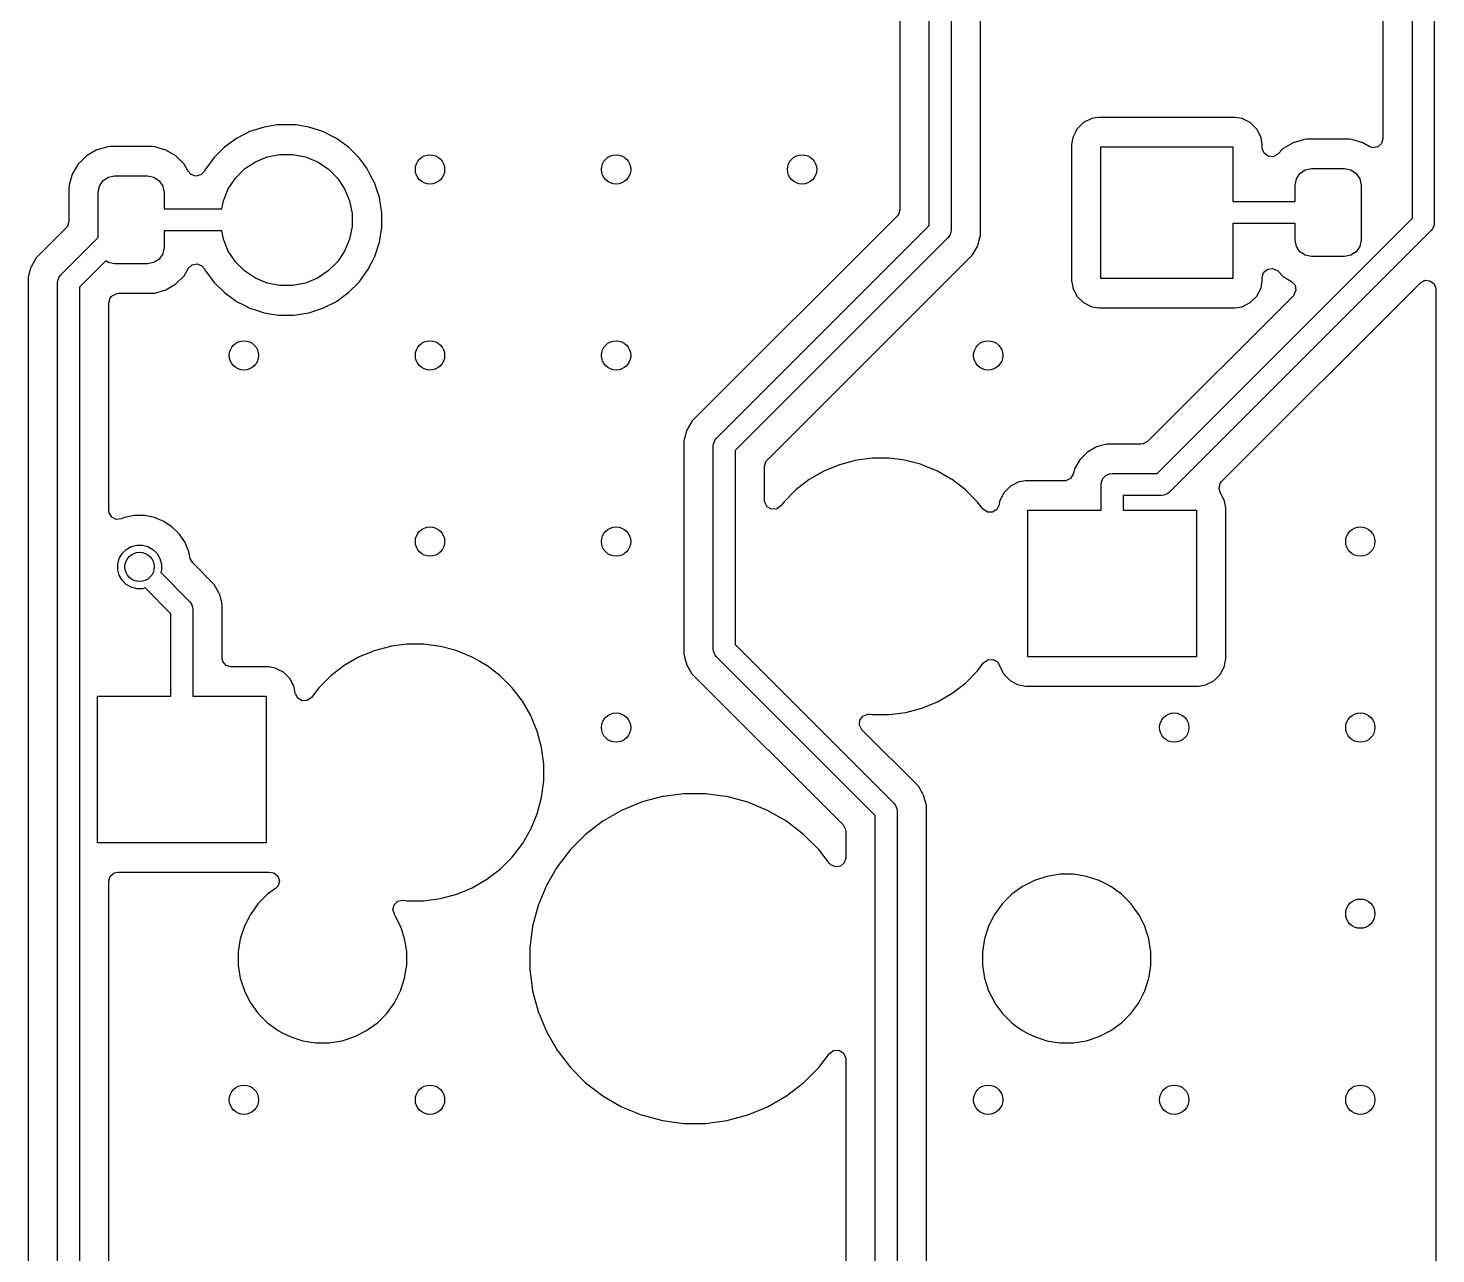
# Model space of a CAD drawing. Extents: x 2.6 to 14.2, y -9.4 to -3.8.
# Drawn here: x 3.367 to 4.124, y -5.113 to -4.455 of the extents above; entities that cross this region are included whole.
import ezdxf

# ---------------------------------------------------------------- set-up
doc = ezdxf.new("R2010")
doc.units = 0
doc.header["$MEASUREMENT"] = 0
doc.layers.add('BLACK', color=7, linetype='CONTINUOUS')

msp = doc.modelspace()

# ---------------------------------------------------------------- linework, layer by layer
at = {"layer": 'BLACK', "linetype": 'CONTINUOUS'}
for p, q in [((3.83572, -4.10212), (3.83572, -4.55221)), ((3.85149, -4.56076), (3.85149, -4.10498)), ((3.8633, -4.10742), (3.8633, -4.5632)), ((3.87907, -4.56606), (3.87907, -4.17878)), ((4.11119, -4.55678), (4.11119, -4.20928)), ((4.123, -4.20928), (4.123, -4.55922)), ((4.09542, -4.22993), (4.09542, -4.51405)), ((3.49408, -4.50777), (3.48641, -4.51026)), ((3.50108, -4.50666), (3.49408, -4.50777)), ((3.50204, -4.50651), (3.50108, -4.50666)), ((3.5101, -4.50651), (3.50204, -4.50651)), ((3.51118, -4.50668), (3.5101, -4.50651)), ((3.51806, -4.50777), (3.51118, -4.50668)), ((3.52572, -4.51026), (3.51806, -4.50777)), ((3.93095, -4.50896), (3.93034, -4.51014)), ((3.93448, -4.50542), (3.93095, -4.50895)), ((3.93095, -4.50895), (3.93095, -4.50896)), ((3.93095, -4.50896), (3.93095, -4.50896)), ((3.93893, -4.50316), (3.93448, -4.50542)), ((3.93448, -4.50542), (3.93448, -4.50542)), ((3.93448, -4.50542), (3.93448, -4.50542)), ((3.93955, -4.50306), (3.93893, -4.50316)), ((3.94262, -4.50257), (3.93955, -4.50306)), ((4.01597, -4.50257), (3.94262, -4.50257)), ((4.01966, -4.50316), (4.01597, -4.50257)), ((4.0205, -4.50358), (4.01966, -4.50316)), ((4.02411, -4.50542), (4.0205, -4.50358)), ((4.02764, -4.50895), (4.02411, -4.50542)), ((4.02411, -4.50542), (4.02411, -4.50542)), ((4.02411, -4.50542), (4.02411, -4.50542)), ((4.02764, -4.50896), (4.02764, -4.50895)), ((4.02764, -4.50895), (4.02764, -4.50895)), ((4.02991, -4.51341), (4.02764, -4.50896)), ((3.47923, -4.51392), (3.47271, -4.51865)), ((3.48641, -4.51026), (3.47923, -4.51392)), ((3.53014, -4.51251), (3.52572, -4.51026)), ((3.5329, -4.51392), (3.53014, -4.51251)), ((3.53942, -4.51865), (3.5329, -4.51392)), ((3.5329, -4.51392), (3.5329, -4.51392)), ((3.5329, -4.51392), (3.5329, -4.51392)), ((3.92868, -4.51341), (3.92809, -4.5171)), ((3.93034, -4.51014), (3.92868, -4.51341)), ((4.0305, -4.5171), (4.02991, -4.51341)), ((4.04719, -4.51623), (4.04184, -4.51939)), ((4.05317, -4.51449), (4.04719, -4.51623)), ((4.04719, -4.51623), (4.04719, -4.51623)), ((4.05456, -4.51438), (4.05317, -4.51449)), ((4.07725, -4.51438), (4.05456, -4.51438)), ((4.05456, -4.51438), (4.05456, -4.51438)), ((4.07865, -4.51449), (4.07725, -4.51438)), ((4.08463, -4.51623), (4.07865, -4.51449)), ((4.07865, -4.51449), (4.07865, -4.51449)), ((4.08805, -4.51825), (4.08463, -4.51623)), ((4.08463, -4.51623), (4.08463, -4.51623)), ((4.09464, -4.51669), (4.09256, -4.51849)), ((4.09542, -4.51405), (4.09464, -4.51669)), ((3.39853, -4.52333), (3.39413, -4.52773)), ((3.40389, -4.52016), (3.39853, -4.52333)), ((3.39853, -4.52333), (3.39853, -4.52333)), ((3.40986, -4.51843), (3.40389, -4.52016)), ((3.40389, -4.52016), (3.40389, -4.52016)), ((3.41126, -4.51832), (3.40986, -4.51843)), ((3.43395, -4.51832), (3.41126, -4.51832)), ((3.41126, -4.51832), (3.41126, -4.51832)), ((3.43534, -4.51843), (3.43395, -4.51832)), ((3.44132, -4.52016), (3.43534, -4.51843)), ((3.43534, -4.51843), (3.43534, -4.51843)), ((3.44667, -4.52333), (3.44132, -4.52016)), ((3.44132, -4.52016), (3.44132, -4.52016)), ((3.45107, -4.52773), (3.44667, -4.52333)), ((3.44667, -4.52333), (3.44667, -4.52333)), ((3.47271, -4.51865), (3.46701, -4.52435)), ((3.48936, -4.52646), (3.49578, -4.5238)), ((3.49578, -4.5238), (3.50259, -4.52245)), ((3.50259, -4.52245), (3.50954, -4.52245)), ((3.50954, -4.52245), (3.51635, -4.5238)), ((3.51635, -4.5238), (3.52277, -4.52646)), ((3.54512, -4.52435), (3.53942, -4.51865)), ((3.92809, -4.5171), (3.92809, -4.59045)), ((3.94386, -4.5892), (3.94386, -4.51834)), ((3.94386, -4.51834), (4.01473, -4.51834)), ((4.01473, -4.51834), (4.01473, -4.54787)), ((4.0305, -4.51895), (4.0305, -4.5171)), ((4.0305, -4.5171), (4.0305, -4.5171)), ((4.03051, -4.5193), (4.0305, -4.51895)), ((4.03147, -4.52188), (4.03051, -4.5193)), ((4.03367, -4.52352), (4.03147, -4.52188)), ((4.03642, -4.52372), (4.03367, -4.52352)), ((4.03883, -4.5224), (4.03642, -4.52372)), ((4.04184, -4.5194), (4.03883, -4.5224)), ((4.04184, -4.51939), (4.04184, -4.5194)), ((4.08984, -4.51888), (4.08805, -4.51825)), ((4.09256, -4.51849), (4.08984, -4.51888)), ((3.39413, -4.52773), (3.39096, -4.53309)), ((3.39413, -4.52773), (3.39413, -4.52773)), ((3.45203, -4.52934), (3.45107, -4.52773)), ((3.45107, -4.52773), (3.45107, -4.52773)), ((3.45293, -4.53087), (3.45203, -4.52934)), ((3.45343, -4.53172), (3.45293, -4.53087)), ((3.45482, -4.53322), (3.45343, -4.53172)), ((3.46198, -4.53145), (3.46009, -4.53345)), ((3.46228, -4.53087), (3.46198, -4.53145)), ((3.46701, -4.52435), (3.46228, -4.53087)), ((3.47868, -4.53523), (3.48359, -4.53032)), ((3.48359, -4.53032), (3.48936, -4.52646)), ((3.52277, -4.52646), (3.52855, -4.53032)), ((3.52855, -4.53032), (3.53346, -4.53523)), ((3.5492, -4.52996), (3.54512, -4.52435)), ((3.54986, -4.53087), (3.5492, -4.52996)), ((3.55151, -4.53412), (3.54986, -4.53087)), ((4.05079, -4.53274), (4.05366, -4.53082)), ((4.05366, -4.53082), (4.05705, -4.53015)), ((4.05705, -4.53015), (4.07477, -4.53015)), ((4.07477, -4.53015), (4.07816, -4.53082)), ((4.07816, -4.53082), (4.08103, -4.53274)), ((3.38923, -4.53906), (3.38912, -4.54046)), ((3.39096, -4.53309), (3.38923, -4.53906)), ((3.38923, -4.53906), (3.38923, -4.53906)), ((3.39096, -4.53309), (3.39096, -4.53309)), ((3.40556, -4.53955), (3.40748, -4.53668)), ((3.40748, -4.53668), (3.41035, -4.53476)), ((3.41035, -4.53476), (3.41374, -4.53409)), ((3.41374, -4.53409), (3.43146, -4.53409)), ((3.43146, -4.53409), (3.43485, -4.53476)), ((3.43485, -4.53476), (3.43772, -4.53668)), ((3.43772, -4.53668), (3.43964, -4.53955)), ((3.45742, -4.53411), (3.45482, -4.53322)), ((3.46009, -4.53345), (3.45742, -4.53411)), ((3.47482, -4.54101), (3.47868, -4.53523)), ((3.53346, -4.53523), (3.53732, -4.54101)), ((3.55352, -4.53805), (3.55151, -4.53412)), ((3.55483, -4.54211), (3.55352, -4.53805)), ((3.55352, -4.53805), (3.55352, -4.53805)), ((3.55352, -4.53805), (3.55352, -4.53805)), ((4.04819, -4.53901), (4.04887, -4.53562)), ((4.04819, -4.54787), (4.04819, -4.53901)), ((4.04887, -4.53562), (4.05079, -4.53274)), ((4.08103, -4.53274), (4.08295, -4.53562)), ((4.08295, -4.53562), (4.08363, -4.53901)), ((4.08363, -4.53901), (4.08363, -4.56854)), ((3.38912, -4.54046), (3.38912, -4.55852)), ((3.40489, -4.54294), (3.40556, -4.53955)), ((3.40489, -4.56707), (3.40489, -4.54294)), ((3.43964, -4.53955), (3.44032, -4.54294)), ((3.44032, -4.54294), (3.44032, -4.5518)), ((3.47216, -4.54742), (3.47482, -4.54101)), ((3.53732, -4.54101), (3.53997, -4.54742)), ((3.55601, -4.54572), (3.55483, -4.54211)), ((3.55714, -4.55289), (3.55601, -4.54572)), ((3.44032, -4.5518), (3.47129, -4.5518)), ((3.47129, -4.5518), (3.47216, -4.54742)), ((3.53997, -4.54742), (3.54133, -4.55424)), ((3.54133, -4.55424), (3.54133, -4.56118)), ((3.55727, -4.55368), (3.55714, -4.55289)), ((3.55727, -4.56174), (3.55727, -4.55368)), ((3.83572, -4.55221), (3.83495, -4.55484)), ((4.01473, -4.54787), (4.04819, -4.54787)), ((3.38769, -4.56197), (3.37159, -4.57807)), ((3.38834, -4.56116), (3.38769, -4.56197)), ((3.38912, -4.55852), (3.38834, -4.56116)), ((3.54133, -4.56118), (3.53997, -4.56799)), ((3.55601, -4.5697), (3.55727, -4.56174)), ((3.83429, -4.55566), (3.72401, -4.66594)), ((3.73717, -4.67507), (3.85149, -4.56076)), ((3.83495, -4.55484), (3.83429, -4.55566)), ((3.97401, -4.69396), (4.11119, -4.55678)), ((4.01867, -4.55968), (4.01473, -4.55968)), ((4.01473, -4.55968), (4.01473, -4.5892)), ((4.04819, -4.55968), (4.01867, -4.55968)), ((4.04819, -4.56854), (4.04819, -4.55968)), ((4.1227, -4.56083), (4.122, -4.56251)), ((4.12288, -4.56038), (4.1227, -4.56083)), ((4.123, -4.55922), (4.12288, -4.56038)), ((3.38476, -4.5872), (3.40489, -4.56707)), ((3.46493, -4.56361), (3.44032, -4.56361)), ((3.44032, -4.56361), (3.44032, -4.57247)), ((3.47129, -4.56361), (3.46493, -4.56361)), ((3.47216, -4.56799), (3.47129, -4.56361)), ((3.47482, -4.57441), (3.47216, -4.56799)), ((3.53997, -4.56799), (3.53732, -4.57441)), ((3.86157, -4.56738), (3.74726, -4.68169)), ((3.8623, -4.56649), (3.86157, -4.56738)), ((3.86273, -4.56545), (3.8623, -4.56649)), ((3.86319, -4.56436), (3.86273, -4.56545)), ((3.8633, -4.5632), (3.86319, -4.56436)), ((3.87786, -4.57058), (3.87837, -4.56866)), ((3.87837, -4.56866), (3.87907, -4.56606)), ((4.12127, -4.5634), (3.98063, -4.70404)), ((4.04887, -4.57193), (4.04819, -4.56854)), ((4.08363, -4.56854), (4.08295, -4.57193)), ((4.122, -4.56251), (4.12127, -4.5634)), ((3.43964, -4.57586), (3.43772, -4.57874)), ((3.44032, -4.57247), (3.43964, -4.57586)), ((3.47868, -4.58019), (3.47482, -4.57441)), ((3.53732, -4.57441), (3.53346, -4.58019)), ((3.55352, -4.57736), (3.55601, -4.5697)), ((3.81919, -4.63206), (3.87474, -4.57651)), ((3.87474, -4.57651), (3.87759, -4.57157)), ((3.87759, -4.57157), (3.87776, -4.57092)), ((3.87776, -4.57092), (3.87786, -4.57058)), ((4.05079, -4.5748), (4.04887, -4.57193)), ((4.05366, -4.57672), (4.05079, -4.5748)), ((4.05705, -4.57739), (4.05366, -4.57672)), ((4.07816, -4.57672), (4.07477, -4.57739)), ((4.08103, -4.5748), (4.07816, -4.57672)), ((4.08295, -4.57193), (4.08103, -4.5748)), ((3.36874, -4.58301), (3.36748, -4.58769)), ((3.36885, -4.58282), (3.36874, -4.58301)), ((3.36874, -4.58301), (3.36874, -4.58301)), ((3.37159, -4.57807), (3.36885, -4.58282)), ((3.36885, -4.58282), (3.36885, -4.58282)), ((3.37159, -4.57807), (3.37159, -4.57807)), ((3.40895, -4.57972), (3.39484, -4.59382)), ((3.41035, -4.58066), (3.40895, -4.57972)), ((3.41374, -4.58133), (3.41035, -4.58066)), ((3.43146, -4.58133), (3.41374, -4.58133)), ((3.43485, -4.58066), (3.43146, -4.58133)), ((3.43772, -4.57874), (3.43485, -4.58066)), ((3.45107, -4.58769), (3.45343, -4.5837)), ((3.45343, -4.5837), (3.45544, -4.58182)), ((3.45544, -4.58182), (3.45815, -4.58133)), ((3.45815, -4.58133), (3.46069, -4.58238)), ((3.46069, -4.58238), (3.46198, -4.58397)), ((3.46198, -4.58397), (3.46228, -4.58454)), ((3.46228, -4.58454), (3.46701, -4.59106)), ((3.48359, -4.5851), (3.47868, -4.58019)), ((3.53346, -4.58019), (3.52855, -4.5851)), ((3.54758, -4.58769), (3.54986, -4.58454)), ((3.54986, -4.58454), (3.55352, -4.57736)), ((4.03127, -4.58595), (4.03335, -4.58415)), ((4.03335, -4.58415), (4.03607, -4.58376)), ((4.03607, -4.58376), (4.03857, -4.5849)), ((4.07477, -4.57739), (4.05705, -4.57739)), ((3.36748, -4.58769), (3.36726, -4.58852)), ((3.36726, -4.58852), (3.36726, -5.37177)), ((3.38303, -4.59138), (3.38314, -4.59023)), ((3.38303, -5.36892), (3.38303, -4.59138)), ((3.38314, -4.59023), (3.38351, -4.58932)), ((3.38351, -4.58932), (3.38402, -4.5881)), ((3.38402, -4.5881), (3.38476, -4.5872)), ((3.44132, -4.59525), (3.44667, -4.59209)), ((3.44667, -4.59209), (3.45107, -4.58769)), ((3.46701, -4.59106), (3.47271, -4.59676)), ((3.48936, -4.58896), (3.48359, -4.5851)), ((3.49578, -4.59162), (3.48936, -4.58896)), ((3.50259, -4.59297), (3.49578, -4.59162)), ((3.51635, -4.59162), (3.50954, -4.59297)), ((3.52277, -4.58896), (3.51635, -4.59162)), ((3.52855, -4.5851), (3.52277, -4.58896)), ((3.53942, -4.59676), (3.54512, -4.59106)), ((3.54512, -4.59106), (3.54758, -4.58769)), ((3.54512, -4.59106), (3.54512, -4.59106)), ((3.54512, -4.59106), (3.54512, -4.59106)), ((3.92809, -4.59045), (3.92847, -4.59283)), ((4.01473, -4.5892), (3.94386, -4.5892)), ((4.00871, -4.69825), (4.11549, -4.59147)), ((4.02991, -4.59414), (4.0305, -4.59045)), ((4.0305, -4.58859), (4.03127, -4.58595)), ((4.0305, -4.59045), (4.0305, -4.58859)), ((4.03857, -4.5849), (4.03883, -4.58514)), ((4.03883, -4.58514), (4.04184, -4.58815)), ((4.04184, -4.58815), (4.04184, -4.58815)), ((4.04184, -4.58815), (4.0444, -4.58967)), ((4.0444, -4.58967), (4.04627, -4.59077)), ((4.04627, -4.59077), (4.04815, -4.59278)), ((4.11549, -4.59147), (4.11791, -4.59015)), ((4.11791, -4.59015), (4.12065, -4.59035)), ((4.12065, -4.59035), (4.12285, -4.592)), ((4.12285, -4.592), (4.12381, -4.59458)), ((3.39484, -4.59382), (3.39484, -5.36648)), ((3.4112, -4.60004), (3.41135, -4.59984)), ((3.41135, -4.59984), (3.41138, -4.59974)), ((3.41138, -4.59974), (3.41204, -4.59893)), ((3.41204, -4.59893), (3.41243, -4.59853)), ((3.41243, -4.59853), (3.41485, -4.59721)), ((3.41485, -4.59721), (3.41589, -4.5971)), ((3.41589, -4.5971), (3.43395, -4.5971)), ((3.43395, -4.5971), (3.43534, -4.59699)), ((3.43395, -4.5971), (3.43395, -4.5971)), ((3.43534, -4.59699), (3.44132, -4.59525)), ((3.47271, -4.59676), (3.47837, -4.60087)), ((3.50954, -4.59297), (3.50259, -4.59297)), ((3.5329, -4.6015), (3.53671, -4.59874)), ((3.53671, -4.59874), (3.53942, -4.59676)), ((3.53942, -4.59676), (3.53942, -4.59676)), ((3.53942, -4.59676), (3.53942, -4.59676)), ((3.92847, -4.59283), (3.92868, -4.59414)), ((3.92868, -4.59414), (3.93095, -4.59859)), ((3.93095, -4.59859), (3.93095, -4.59859)), ((3.93095, -4.59859), (3.93095, -4.59859)), ((3.93095, -4.59859), (3.93448, -4.60212)), ((4.04724, -4.59843), (3.96891, -4.67676)), ((4.02411, -4.60212), (4.02764, -4.59859)), ((4.02764, -4.59859), (4.02991, -4.59414)), ((4.02991, -4.59414), (4.02991, -4.59414)), ((4.02991, -4.59414), (4.02991, -4.59414)), ((4.04759, -4.59803), (4.04724, -4.59843)), ((4.04864, -4.59549), (4.04759, -4.59803)), ((4.04815, -4.59278), (4.04864, -4.59549)), ((4.12381, -4.59458), (4.12383, -4.59492)), ((4.12383, -4.59492), (4.12383, -5.29856)), ((3.41061, -4.60238), (3.41095, -4.60122)), ((3.41061, -4.71388), (3.41061, -4.60238)), ((3.41095, -4.60122), (3.4112, -4.60004)), ((3.47837, -4.60087), (3.47923, -4.6015)), ((3.47923, -4.6015), (3.48331, -4.60358)), ((3.48331, -4.60358), (3.48641, -4.60516)), ((3.48641, -4.60516), (3.48641, -4.60516)), ((3.48641, -4.60516), (3.48641, -4.60516)), ((3.48641, -4.60516), (3.48918, -4.60606)), ((3.48918, -4.60606), (3.49408, -4.60765)), ((3.51806, -4.60765), (3.52572, -4.60516)), ((3.52572, -4.60516), (3.5329, -4.6015)), ((3.93448, -4.60212), (3.93448, -4.60212)), ((3.93448, -4.60212), (3.93448, -4.60212)), ((3.93448, -4.60212), (3.93893, -4.60439)), ((3.93893, -4.60439), (3.93893, -4.60439)), ((3.93893, -4.60439), (3.94262, -4.60497)), ((3.94262, -4.60497), (3.94262, -4.60497)), ((3.94262, -4.60497), (4.01597, -4.60497)), ((4.01597, -4.60497), (4.01966, -4.60439)), ((4.01966, -4.60439), (4.02411, -4.60212)), ((3.49408, -4.60765), (3.49722, -4.60815)), ((3.49722, -4.60815), (3.50204, -4.60891)), ((3.50204, -4.60891), (3.50204, -4.60891)), ((3.50204, -4.60891), (3.5101, -4.60891)), ((3.5101, -4.60891), (3.51806, -4.60765)), ((3.5101, -4.60891), (3.5101, -4.60891)), ((3.76445, -4.6868), (3.81919, -4.63206)), ((3.72379, -4.66631), (3.72224, -4.669)), ((3.72401, -4.66594), (3.72379, -4.66631)), ((3.72401, -4.66594), (3.72401, -4.66594)), ((3.72055, -4.67313), (3.71968, -4.67639)), ((3.72115, -4.67088), (3.72055, -4.67313)), ((3.72173, -4.66989), (3.72115, -4.67088)), ((3.72115, -4.67088), (3.72115, -4.67088)), ((3.72224, -4.669), (3.72173, -4.66989)), ((3.72173, -4.66989), (3.72173, -4.66989)), ((3.73644, -4.67597), (3.73717, -4.67507)), ((3.71968, -4.67639), (3.71968, -4.79114)), ((3.73544, -4.67925), (3.73556, -4.6781)), ((3.73544, -4.78829), (3.73544, -4.67925)), ((3.73556, -4.6781), (3.73611, -4.67676)), ((3.73611, -4.67676), (3.73644, -4.67597)), ((3.74726, -4.68169), (3.74726, -4.78584)), ((3.93653, -4.68252), (3.9325, -4.68655)), ((3.94148, -4.67967), (3.93653, -4.68252)), ((3.93653, -4.68252), (3.93653, -4.68252)), ((3.94264, -4.67935), (3.94148, -4.67967)), ((3.94699, -4.67819), (3.94264, -4.67935)), ((3.9527, -4.67819), (3.94699, -4.67819)), ((3.96545, -4.67819), (3.9527, -4.67819)), ((3.96649, -4.67808), (3.96545, -4.67819)), ((3.96891, -4.67676), (3.96649, -4.67808)), ((3.76302, -4.69025), (3.7638, -4.68761)), ((3.76302, -4.7084), (3.76302, -4.69025)), ((3.7638, -4.68761), (3.76445, -4.6868)), ((3.80323, -4.68925), (3.79489, -4.69271)), ((3.81055, -4.68729), (3.80323, -4.68925)), ((3.81196, -4.68692), (3.81055, -4.68729)), ((3.81287, -4.6868), (3.81196, -4.68692)), ((3.82092, -4.68574), (3.81287, -4.6868)), ((3.82995, -4.68574), (3.82092, -4.68574)), ((3.82092, -4.68574), (3.82092, -4.68574)), ((3.83741, -4.68672), (3.82995, -4.68574)), ((3.82995, -4.68574), (3.82995, -4.68574)), ((3.83891, -4.68692), (3.83741, -4.68672)), ((3.8468, -4.68903), (3.83891, -4.68692)), ((3.84763, -4.68925), (3.8468, -4.68903)), ((3.85598, -4.69271), (3.84763, -4.68925)), ((3.9325, -4.68655), (3.92965, -4.6915)), ((3.9325, -4.68655), (3.9325, -4.68655)), ((3.78706, -4.69723), (3.7799, -4.70273)), ((3.79489, -4.69271), (3.78706, -4.69723)), ((3.79489, -4.69271), (3.79489, -4.69271)), ((3.85912, -4.69452), (3.85598, -4.69271)), ((3.85598, -4.69271), (3.85598, -4.69271)), ((3.86332, -4.69695), (3.85912, -4.69452)), ((3.8638, -4.69723), (3.86332, -4.69695)), ((3.87097, -4.70273), (3.8638, -4.69723)), ((3.90333, -4.69794), (3.90014, -4.69845)), ((3.92417, -4.69794), (3.90333, -4.69794)), ((3.92498, -4.69787), (3.92417, -4.69794)), ((3.92746, -4.69667), (3.92498, -4.69787)), ((3.92889, -4.69432), (3.92746, -4.69667)), ((3.92921, -4.69312), (3.92889, -4.69432)), ((3.92965, -4.6915), (3.92921, -4.69312)), ((3.92965, -4.6915), (3.92965, -4.6915)), ((3.94405, -4.69871), (3.94493, -4.69658)), ((3.94493, -4.69658), (3.94656, -4.69495)), ((3.94656, -4.69495), (3.94869, -4.69407)), ((3.94869, -4.69407), (3.94984, -4.69396)), ((3.94984, -4.69396), (3.97401, -4.69396)), ((4.00791, -4.69931), (4.00871, -4.69825)), ((3.7799, -4.70273), (3.77351, -4.70912)), ((3.87736, -4.70912), (3.87097, -4.70273)), ((3.87097, -4.70273), (3.87097, -4.70273)), ((3.89142, -4.70478), (3.88938, -4.70878)), ((3.89165, -4.70433), (3.89142, -4.70478)), ((3.89518, -4.70079), (3.89165, -4.70432)), ((3.89165, -4.70432), (3.89165, -4.70433)), ((3.89165, -4.70433), (3.89165, -4.70433)), ((3.89963, -4.69853), (3.89518, -4.70079)), ((3.89518, -4.70079), (3.89518, -4.70079)), ((3.89518, -4.70079), (3.89518, -4.70079)), ((3.90014, -4.69845), (3.89963, -4.69853)), ((3.94394, -4.69986), (3.94405, -4.69871)), ((3.94394, -4.71371), (3.94394, -4.69986)), ((3.97645, -4.70577), (3.95575, -4.70577)), ((3.95575, -4.70577), (3.95575, -4.71371)), ((3.9776, -4.70565), (3.97645, -4.70577)), ((3.97861, -4.70524), (3.9776, -4.70565)), ((3.97973, -4.70477), (3.97861, -4.70524)), ((3.98063, -4.70404), (3.97973, -4.70477)), ((4.00729, -4.70198), (4.00791, -4.69931)), ((4.00798, -4.70392), (4.00729, -4.70198)), ((4.00786, -4.70398), (4.00798, -4.70392)), ((4.00803, -4.70433), (4.00786, -4.70398)), ((4.0103, -4.70878), (4.00803, -4.70433)), ((4.00803, -4.70433), (4.00803, -4.70433)), ((3.76312, -4.70938), (3.76302, -4.7084)), ((3.76441, -4.71181), (3.76312, -4.70938)), ((3.76681, -4.71315), (3.76441, -4.71181)), ((3.76956, -4.71299), (3.76681, -4.71315)), ((3.77178, -4.71137), (3.76956, -4.71299)), ((3.77351, -4.70912), (3.77178, -4.71137)), ((3.87765, -4.7095), (3.87736, -4.70912)), ((3.87736, -4.70912), (3.87736, -4.70912)), ((3.87736, -4.70912), (3.87736, -4.70912)), ((3.88036, -4.71303), (3.87765, -4.7095)), ((3.8805, -4.7132), (3.88036, -4.71303)), ((3.8828, -4.71472), (3.8805, -4.7132)), ((3.88788, -4.71331), (3.88555, -4.71476)), ((3.88906, -4.71082), (3.88788, -4.71331)), ((3.88938, -4.70878), (3.88906, -4.71082)), ((3.88938, -4.70878), (3.88938, -4.70878)), ((4.01089, -4.71247), (4.0103, -4.70878)), ((4.01089, -4.79369), (4.01089, -4.71247)), ((3.41076, -4.71509), (3.41061, -4.71388)), ((3.41216, -4.71745), (3.41076, -4.71509)), ((3.41462, -4.71868), (3.41216, -4.71745)), ((3.41736, -4.71839), (3.41462, -4.71868)), ((3.41911, -4.71767), (3.41736, -4.71839)), ((3.42443, -4.71661), (3.41911, -4.71767)), ((3.41911, -4.71767), (3.41911, -4.71767)), ((3.42987, -4.71661), (3.42443, -4.71661)), ((3.42443, -4.71661), (3.42443, -4.71661)), ((3.43519, -4.71767), (3.42987, -4.71661)), ((3.42987, -4.71661), (3.42987, -4.71661)), ((3.44021, -4.71974), (3.43519, -4.71767)), ((3.43519, -4.71767), (3.43519, -4.71767)), ((3.44021, -4.71975), (3.44021, -4.71974)), ((3.44473, -4.72276), (3.44021, -4.71975)), ((3.88555, -4.71476), (3.8828, -4.71472)), ((3.90457, -4.79245), (3.90457, -4.71371)), ((3.90457, -4.71371), (3.94394, -4.71371)), ((3.95575, -4.71371), (3.99512, -4.71371)), ((3.99512, -4.71371), (3.99512, -4.79245)), ((3.44857, -4.7266), (3.44473, -4.72276)), ((3.44473, -4.72276), (3.44473, -4.72276)), ((3.45159, -4.73112), (3.44857, -4.7266)), ((3.44857, -4.7266), (3.44857, -4.7266)), ((3.41778, -4.73699), (3.41996, -4.73481)), ((3.41996, -4.73481), (3.42263, -4.73327)), ((3.42263, -4.73327), (3.42561, -4.73248)), ((3.42561, -4.73248), (3.42869, -4.73248)), ((3.42869, -4.73248), (3.43167, -4.73327)), ((3.43167, -4.73327), (3.43434, -4.73481)), ((3.43434, -4.73481), (3.43652, -4.73699)), ((3.45367, -4.73614), (3.45159, -4.73112)), ((3.45159, -4.73112), (3.45159, -4.73112)), ((3.41544, -4.74264), (3.41624, -4.73967)), ((3.41544, -4.74573), (3.41544, -4.74264)), ((3.41624, -4.73967), (3.41778, -4.73699)), ((3.43652, -4.73699), (3.43806, -4.73967)), ((3.43806, -4.73967), (3.43886, -4.74264)), ((3.43886, -4.74264), (3.43886, -4.74573)), ((3.45435, -4.73958), (3.45367, -4.73614)), ((3.45367, -4.73614), (3.45367, -4.73614)), ((3.45437, -4.73966), (3.45435, -4.73958)), ((3.45569, -4.74207), (3.45437, -4.73966)), ((3.46719, -4.75357), (3.45569, -4.74207)), ((3.41624, -4.7487), (3.41544, -4.74573)), ((3.41778, -4.75138), (3.41624, -4.7487)), ((3.43886, -4.74573), (3.43848, -4.74716)), ((3.43848, -4.74716), (3.45402, -4.7627)), ((3.41996, -4.75356), (3.41778, -4.75138)), ((3.42263, -4.7551), (3.41996, -4.75356)), ((3.42561, -4.75589), (3.42263, -4.7551)), ((3.42869, -4.75589), (3.42561, -4.75589)), ((3.43012, -4.75551), (3.42869, -4.75589)), ((3.44394, -4.76932), (3.43012, -4.75551)), ((3.46976, -4.75804), (3.46719, -4.75357)), ((3.46719, -4.75357), (3.46719, -4.75357)), ((3.47004, -4.75851), (3.46976, -4.75804)), ((3.46976, -4.75804), (3.46976, -4.75804)), ((3.47152, -4.76402), (3.47004, -4.75851)), ((3.47004, -4.75851), (3.47004, -4.75851)), ((3.47004, -4.75851), (3.47004, -4.75851)), ((3.45402, -4.7627), (3.45475, -4.7636)), ((3.45475, -4.7636), (3.45517, -4.7646)), ((3.45517, -4.7646), (3.45563, -4.76573)), ((3.45563, -4.76573), (3.45575, -4.76688)), ((3.47152, -4.79306), (3.47152, -4.76402)), ((3.47152, -4.76402), (3.47152, -4.76402)), ((3.44394, -4.81371), (3.44394, -4.76932)), ((3.45575, -4.76688), (3.45575, -4.81371)), ((3.55864, -4.7878), (3.55323, -4.78925)), ((3.56196, -4.78692), (3.55864, -4.7878)), ((3.56245, -4.78685), (3.56196, -4.78692)), ((3.57092, -4.78574), (3.56245, -4.78685)), ((3.57995, -4.78574), (3.57092, -4.78574)), ((3.57092, -4.78574), (3.57092, -4.78574)), ((3.58741, -4.78672), (3.57995, -4.78574)), ((3.57995, -4.78574), (3.57995, -4.78574)), ((3.58891, -4.78692), (3.58741, -4.78672)), ((3.59651, -4.78895), (3.58891, -4.78692)), ((3.59763, -4.78925), (3.59651, -4.78895)), ((3.73556, -4.78944), (3.73544, -4.78829)), ((3.74726, -4.78584), (3.83253, -4.87112)), ((3.47196, -4.79509), (3.47152, -4.79306)), ((3.47376, -4.79717), (3.47196, -4.79509)), ((3.54489, -4.79271), (3.53706, -4.79723)), ((3.55323, -4.78925), (3.54489, -4.79271)), ((3.54489, -4.79271), (3.54489, -4.79271)), ((3.60598, -4.79271), (3.59763, -4.78925)), ((3.60967, -4.79484), (3.60598, -4.79271)), ((3.60598, -4.79271), (3.60598, -4.79271)), ((3.61365, -4.79714), (3.60967, -4.79484)), ((3.71968, -4.79114), (3.71983, -4.79172)), ((3.71983, -4.79172), (3.72077, -4.79523)), ((3.72077, -4.79523), (3.72101, -4.79611)), ((3.72101, -4.79611), (3.72115, -4.79665)), ((3.73644, -4.79157), (3.73556, -4.78944)), ((3.73717, -4.79246), (3.73644, -4.79157)), ((3.82245, -4.87774), (3.73717, -4.79246)), ((3.87736, -4.80019), (3.8808, -4.79571)), ((3.8808, -4.79571), (3.88302, -4.79409)), ((3.88302, -4.79409), (3.88577, -4.79392)), ((3.88577, -4.79392), (3.88817, -4.79527)), ((3.88817, -4.79527), (3.88932, -4.79717)), ((3.99512, -4.79245), (3.90457, -4.79245)), ((4.0103, -4.79738), (4.01082, -4.79409)), ((4.01082, -4.79409), (4.01089, -4.79369)), ((3.4764, -4.79794), (3.47376, -4.79717)), ((3.49636, -4.79794), (3.4764, -4.79794)), ((3.50005, -4.79853), (3.49636, -4.79794)), ((3.49636, -4.79794), (3.49636, -4.79794)), ((3.50107, -4.79905), (3.50005, -4.79853)), ((3.5045, -4.80079), (3.50107, -4.79905)), ((3.50803, -4.80432), (3.5045, -4.80079)), ((3.5045, -4.80079), (3.5045, -4.80079)), ((3.5045, -4.80079), (3.5045, -4.80079)), ((3.5299, -4.80273), (3.52351, -4.80912)), ((3.53706, -4.79723), (3.5299, -4.80273)), ((3.6138, -4.79723), (3.61365, -4.79714)), ((3.62097, -4.80273), (3.6138, -4.79723)), ((3.62736, -4.80912), (3.62097, -4.80273)), ((3.62097, -4.80273), (3.62097, -4.80273)), ((3.72115, -4.79665), (3.72401, -4.80159)), ((3.72401, -4.80159), (3.72401, -4.80159)), ((3.72401, -4.80159), (3.72401, -4.8016)), ((3.72401, -4.8016), (3.80526, -4.88284)), ((3.87097, -4.80658), (3.87736, -4.80019)), ((3.87736, -4.80019), (3.87736, -4.80019)), ((3.88932, -4.79717), (3.88938, -4.79738)), ((3.88938, -4.79738), (3.88938, -4.79738)), ((3.88938, -4.79738), (3.88938, -4.79738)), ((3.88938, -4.79738), (3.89165, -4.80183)), ((3.89165, -4.80183), (3.89165, -4.80183)), ((3.89165, -4.80183), (3.89165, -4.80183)), ((3.89165, -4.80183), (3.89518, -4.80536)), ((4.0045, -4.80536), (4.00803, -4.80183)), ((4.00803, -4.80183), (4.0103, -4.79738)), ((4.0103, -4.79738), (4.0103, -4.79738)), ((4.0103, -4.79738), (4.0103, -4.79738)), ((3.50803, -4.80433), (3.50803, -4.80432)), ((3.50803, -4.80432), (3.50803, -4.80432)), ((3.5103, -4.80878), (3.50803, -4.80433)), ((3.51083, -4.8121), (3.5103, -4.80878)), ((3.52351, -4.80912), (3.51952, -4.81431)), ((3.52351, -4.80912), (3.52351, -4.80912)), ((3.63286, -4.81628), (3.62736, -4.80912)), ((3.62736, -4.80912), (3.62736, -4.80912)), ((3.8638, -4.81208), (3.87097, -4.80658)), ((3.87097, -4.80658), (3.87097, -4.80658)), ((3.87097, -4.80658), (3.87097, -4.80658)), ((3.89518, -4.80536), (3.89518, -4.80536)), ((3.89518, -4.80536), (3.89518, -4.80536)), ((3.89518, -4.80536), (3.89899, -4.8073)), ((3.89899, -4.8073), (3.89963, -4.80763)), ((3.89963, -4.80763), (3.90333, -4.80822)), ((3.90333, -4.80822), (3.90333, -4.80822)), ((3.90333, -4.80822), (3.99636, -4.80822)), ((3.99636, -4.80822), (4.00005, -4.80763)), ((4.00005, -4.80763), (4.0045, -4.80536)), ((3.40457, -4.89245), (3.40457, -4.81371)), ((3.40457, -4.81371), (3.44394, -4.81371)), ((3.45575, -4.81371), (3.49512, -4.81371)), ((3.49512, -4.81371), (3.49512, -4.89245)), ((3.51087, -4.81232), (3.51083, -4.8121)), ((3.51216, -4.81475), (3.51087, -4.81232)), ((3.51455, -4.81609), (3.51216, -4.81475)), ((3.5173, -4.81593), (3.51455, -4.81609)), ((3.51952, -4.81431), (3.5173, -4.81593)), ((3.63738, -4.82411), (3.63286, -4.81628)), ((3.63286, -4.81628), (3.63286, -4.81628)), ((3.63286, -4.81628), (3.63286, -4.81628)), ((3.84763, -4.82005), (3.85598, -4.8166)), ((3.85598, -4.8166), (3.8638, -4.81208)), ((3.6385, -4.82682), (3.63738, -4.82411)), ((3.63738, -4.82411), (3.63738, -4.82411)), ((3.63738, -4.82411), (3.63738, -4.82411)), ((3.64083, -4.83245), (3.6385, -4.82682)), ((3.81407, -4.82926), (3.81426, -4.82652)), ((3.81426, -4.82652), (3.81591, -4.82431)), ((3.81591, -4.82431), (3.81849, -4.82335)), ((3.81849, -4.82335), (3.81948, -4.82338)), ((3.81948, -4.82338), (3.82092, -4.82357)), ((3.82092, -4.82357), (3.82092, -4.82357)), ((3.82092, -4.82357), (3.82995, -4.82357)), ((3.82995, -4.82357), (3.83891, -4.82239)), ((3.82995, -4.82357), (3.82995, -4.82357)), ((3.83891, -4.82239), (3.84763, -4.82005)), ((3.64317, -4.84118), (3.64083, -4.83245)), ((3.81539, -4.83167), (3.81407, -4.82926)), ((3.8457, -4.86199), (3.81539, -4.83167)), ((3.64435, -4.85014), (3.64317, -4.84118)), ((3.64435, -4.85917), (3.64435, -4.85014)), ((3.64317, -4.86813), (3.64435, -4.85917)), ((3.84806, -4.86608), (3.8457, -4.86199)), ((3.8457, -4.86199), (3.8457, -4.86199)), ((3.64083, -4.87685), (3.64317, -4.86813)), ((3.69689, -4.87057), (3.68616, -4.87502)), ((3.69804, -4.87027), (3.69689, -4.87057)), ((3.69689, -4.87057), (3.69689, -4.87057)), ((3.70811, -4.86757), (3.69804, -4.87027)), ((3.70876, -4.86748), (3.70811, -4.86757)), ((3.71963, -4.86605), (3.70876, -4.86748)), ((3.73124, -4.86605), (3.71963, -4.86605)), ((3.71963, -4.86605), (3.71963, -4.86605)), ((3.74083, -4.86731), (3.73124, -4.86605)), ((3.73124, -4.86605), (3.73124, -4.86605)), ((3.74276, -4.86757), (3.74083, -4.86731)), ((3.75397, -4.87057), (3.74276, -4.86757)), ((3.7647, -4.87502), (3.75397, -4.87057)), ((3.75397, -4.87057), (3.75397, -4.87057)), ((3.75397, -4.87057), (3.75397, -4.87057)), ((3.83253, -4.87112), (3.83327, -4.87201)), ((3.83327, -4.87201), (3.83345, -4.87244)), ((3.84809, -4.86612), (3.84806, -4.86608)), ((3.84806, -4.86608), (3.84806, -4.86608)), ((3.84855, -4.86693), (3.84809, -4.86612)), ((3.85003, -4.87244), (3.84855, -4.86693)), ((3.63738, -4.8852), (3.64083, -4.87685)), ((3.68616, -4.87502), (3.6761, -4.88083)), ((3.68616, -4.87502), (3.68616, -4.87502)), ((3.76471, -4.87502), (3.7647, -4.87502)), ((3.77476, -4.88083), (3.76471, -4.87502)), ((3.82245, -5.36889), (3.82245, -4.87774)), ((3.83345, -4.87244), (3.83415, -4.87414)), ((3.83415, -4.87414), (3.83426, -4.8753)), ((3.83426, -4.8753), (3.83426, -5.37134)), ((3.85003, -4.95109), (3.85003, -4.87244)), ((3.63286, -4.89302), (3.63738, -4.8852)), ((3.6761, -4.88083), (3.66689, -4.8879)), ((3.78398, -4.8879), (3.77476, -4.88083)), ((3.80526, -4.88284), (3.80657, -4.88526)), ((3.80657, -4.88526), (3.80669, -4.88629)), ((3.80669, -4.88629), (3.80669, -4.90062)), ((3.49512, -4.89245), (3.40457, -4.89245)), ((3.62736, -4.90019), (3.63286, -4.89302)), ((3.66689, -4.8879), (3.65868, -4.89611)), ((3.66689, -4.8879), (3.66689, -4.8879)), ((3.79219, -4.89611), (3.78398, -4.8879)), ((3.78398, -4.8879), (3.78398, -4.8879)), ((3.62097, -4.90658), (3.62736, -4.90019)), ((3.62736, -4.90019), (3.62736, -4.90019)), ((3.62736, -4.90019), (3.62736, -4.90019)), ((3.65868, -4.89611), (3.6516, -4.90532)), ((3.65868, -4.89611), (3.65868, -4.89611)), ((3.79792, -4.90358), (3.79219, -4.89611)), ((3.79219, -4.89611), (3.79219, -4.89611)), ((3.79219, -4.89611), (3.79219, -4.89611)), ((3.80669, -4.90062), (3.80591, -4.90326)), ((3.41138, -4.91046), (3.41346, -4.90866)), ((3.41346, -4.90866), (3.41549, -4.90822)), ((3.41549, -4.90822), (3.49636, -4.90822)), ((3.49636, -4.90822), (3.49664, -4.90817)), ((3.49664, -4.90817), (3.49937, -4.90852)), ((3.49937, -4.90852), (3.50148, -4.9103)), ((3.6138, -4.91208), (3.62097, -4.90658)), ((3.62097, -4.90658), (3.62097, -4.90658)), ((3.62097, -4.90658), (3.62097, -4.90658)), ((3.6516, -4.90532), (3.6458, -4.91538)), ((3.79793, -4.90359), (3.79792, -4.90358)), ((3.79861, -4.90431), (3.79793, -4.90359)), ((3.80111, -4.90545), (3.79861, -4.90431)), ((3.80383, -4.90506), (3.80111, -4.90545)), ((3.80591, -4.90326), (3.80383, -4.90506)), ((3.92187, -4.90936), (3.91483, -4.91047)), ((3.929, -4.90936), (3.92187, -4.90936)), ((3.92187, -4.90936), (3.92187, -4.90936)), ((3.93604, -4.91047), (3.929, -4.90936)), ((3.929, -4.90936), (3.929, -4.90936)), ((3.41061, -4.9131), (3.41138, -4.91046)), ((3.41061, -5.34808), (3.41061, -4.9131)), ((3.50028, -4.91694), (3.49593, -4.9201)), ((3.50155, -4.91557), (3.50028, -4.91694)), ((3.50148, -4.9103), (3.50229, -4.91292)), ((3.50229, -4.91292), (3.50155, -4.91557)), ((3.59763, -4.92005), (3.60598, -4.9166)), ((3.60598, -4.9166), (3.6138, -4.91208)), ((3.6458, -4.91538), (3.64135, -4.92611)), ((3.6458, -4.91538), (3.6458, -4.91538)), ((3.90169, -4.91591), (3.89593, -4.9201)), ((3.90805, -4.91268), (3.90169, -4.91591)), ((3.91483, -4.91047), (3.90805, -4.91268)), ((3.90805, -4.91268), (3.90805, -4.91268)), ((3.94282, -4.91268), (3.93604, -4.91047)), ((3.94611, -4.91435), (3.94282, -4.91268)), ((3.94282, -4.91268), (3.94282, -4.91268)), ((3.94917, -4.91591), (3.94611, -4.91435)), ((3.95494, -4.9201), (3.94917, -4.91591)), ((3.94917, -4.91591), (3.94917, -4.91591)), ((3.94917, -4.91591), (3.94917, -4.91591)), ((3.49088, -4.92515), (3.48669, -4.93091)), ((3.49593, -4.9201), (3.49088, -4.92515)), ((3.49088, -4.92515), (3.49088, -4.92515)), ((3.49593, -4.9201), (3.49593, -4.9201)), ((3.56394, -4.92573), (3.56591, -4.92382)), ((3.56591, -4.92382), (3.56861, -4.92327)), ((3.56861, -4.92327), (3.56882, -4.9233)), ((3.56882, -4.9233), (3.57092, -4.92357)), ((3.57092, -4.92357), (3.57092, -4.92357)), ((3.57092, -4.92357), (3.57995, -4.92357)), ((3.57995, -4.92357), (3.58891, -4.92239)), ((3.57995, -4.92357), (3.57995, -4.92357)), ((3.58891, -4.92239), (3.59763, -4.92005)), ((3.89088, -4.92515), (3.88669, -4.93091)), ((3.89593, -4.9201), (3.89088, -4.92515)), ((3.89088, -4.92515), (3.89088, -4.92515)), ((3.89593, -4.9201), (3.89593, -4.9201)), ((3.95998, -4.92515), (3.95494, -4.9201)), ((3.95494, -4.9201), (3.95494, -4.9201)), ((3.96249, -4.9286), (3.95998, -4.92515)), ((3.95998, -4.92515), (3.95998, -4.92515)), ((3.48669, -4.93091), (3.48346, -4.93727)), ((3.56332, -4.92841), (3.56394, -4.92573)), ((3.56413, -4.93071), (3.56332, -4.92841)), ((3.56407, -4.93075), (3.56413, -4.93071)), ((3.56417, -4.93091), (3.56407, -4.93075)), ((3.56475, -4.93205), (3.56417, -4.93091)), ((3.56417, -4.93091), (3.56417, -4.93091)), ((3.56417, -4.93091), (3.56417, -4.93091)), ((3.56741, -4.93727), (3.56475, -4.93205)), ((3.64135, -4.92611), (3.63836, -4.93727)), ((3.64135, -4.92611), (3.64135, -4.92611)), ((3.88669, -4.93091), (3.88346, -4.93727)), ((3.96417, -4.93091), (3.96249, -4.9286)), ((3.96617, -4.93483), (3.96417, -4.93091)), ((3.48346, -4.93727), (3.48125, -4.94405)), ((3.48346, -4.93727), (3.48346, -4.93727)), ((3.5682, -4.93969), (3.56741, -4.93727)), ((3.56741, -4.93727), (3.56741, -4.93727)), ((3.56961, -4.94405), (3.5682, -4.93969)), ((3.63835, -4.93733), (3.63683, -4.94885)), ((3.63836, -4.93727), (3.63835, -4.93733)), ((3.63835, -4.93733), (3.63835, -4.93733)), ((3.88346, -4.93727), (3.88125, -4.94405)), ((3.88346, -4.93727), (3.88346, -4.93727)), ((3.96741, -4.93727), (3.96617, -4.93483)), ((3.9682, -4.93969), (3.96741, -4.93727)), ((3.96741, -4.93727), (3.96741, -4.93727)), ((3.96961, -4.94405), (3.9682, -4.93969)), ((3.48125, -4.94405), (3.48014, -4.95109)), ((3.57, -4.94652), (3.56961, -4.94405)), ((3.57073, -4.95109), (3.57, -4.94652)), ((3.88125, -4.94405), (3.88014, -4.95109)), ((3.97, -4.94652), (3.96961, -4.94405)), ((3.97073, -4.95109), (3.97, -4.94652)), ((3.48014, -4.95109), (3.48014, -4.95822)), ((3.57073, -4.95822), (3.57073, -4.95109)), ((3.63683, -4.94885), (3.63683, -4.96046)), ((3.85003, -5.37419), (3.85003, -4.95109)), ((3.88014, -4.95109), (3.88014, -4.95822)), ((3.97073, -4.95822), (3.97073, -4.95109)), ((3.48014, -4.95822), (3.48125, -4.96526)), ((3.56961, -4.96526), (3.57027, -4.96111)), ((3.57027, -4.96111), (3.57073, -4.95822)), ((3.63683, -4.96046), (3.63775, -4.96742)), ((3.88014, -4.95822), (3.88125, -4.96526)), ((3.96961, -4.96526), (3.97027, -4.96111)), ((3.97027, -4.96111), (3.97073, -4.95822)), ((3.48125, -4.96526), (3.48346, -4.97204)), ((3.56741, -4.97204), (3.56961, -4.96526)), ((3.63775, -4.96742), (3.63835, -4.97198)), ((3.88125, -4.96526), (3.88346, -4.97204)), ((3.96741, -4.97204), (3.96961, -4.96526)), ((3.48346, -4.97204), (3.48346, -4.97204)), ((3.48346, -4.97204), (3.48499, -4.97505)), ((3.48499, -4.97505), (3.48654, -4.97809)), ((3.48654, -4.97809), (3.48669, -4.97839)), ((3.56417, -4.97839), (3.56741, -4.97204)), ((3.63835, -4.97198), (3.64135, -4.98319)), ((3.88346, -4.97204), (3.88346, -4.97204)), ((3.88346, -4.97204), (3.88499, -4.97505)), ((3.88499, -4.97505), (3.88654, -4.97809)), ((3.88654, -4.97809), (3.88669, -4.97839)), ((3.96417, -4.97839), (3.96741, -4.97204)), ((3.48669, -4.97839), (3.49088, -4.98416)), ((3.49088, -4.98416), (3.49088, -4.98416)), ((3.49088, -4.98416), (3.49593, -4.9892)), ((3.55494, -4.9892), (3.55998, -4.98416)), ((3.55998, -4.98416), (3.56417, -4.97839)), ((3.64135, -4.98319), (3.64135, -4.9832)), ((3.64135, -4.9832), (3.6458, -4.99393)), ((3.88669, -4.97839), (3.89088, -4.98416)), ((3.89088, -4.98416), (3.89088, -4.98416)), ((3.89088, -4.98416), (3.89593, -4.9892)), ((3.95494, -4.9892), (3.95998, -4.98416)), ((3.95998, -4.98416), (3.96417, -4.97839)), ((3.49593, -4.9892), (3.49593, -4.9892)), ((3.49593, -4.9892), (3.49833, -4.99095)), ((3.49833, -4.99095), (3.50169, -4.99339)), ((3.54917, -4.99339), (3.55494, -4.9892)), ((3.89593, -4.9892), (3.89593, -4.9892)), ((3.89593, -4.9892), (3.89833, -4.99095)), ((3.89833, -4.99095), (3.90169, -4.99339)), ((3.94917, -4.99339), (3.95494, -4.9892)), ((3.50169, -4.99339), (3.50457, -4.99486)), ((3.50457, -4.99486), (3.50805, -4.99663)), ((3.50805, -4.99663), (3.50805, -4.99663)), ((3.50805, -4.99663), (3.51112, -4.99763)), ((3.51112, -4.99763), (3.51483, -4.99883)), ((3.51483, -4.99883), (3.51809, -4.99935)), ((3.51809, -4.99935), (3.52187, -4.99995)), ((3.52187, -4.99995), (3.52187, -4.99995)), ((3.52187, -4.99995), (3.529, -4.99995)), ((3.529, -4.99995), (3.53241, -4.99941)), ((3.53241, -4.99941), (3.53604, -4.99883)), ((3.53604, -4.99883), (3.54282, -4.99663)), ((3.54282, -4.99663), (3.54917, -4.99339)), ((3.6458, -4.99393), (3.6458, -4.99393)), ((3.6458, -4.99393), (3.6516, -5.00398)), ((3.90169, -4.99339), (3.90457, -4.99486)), ((3.90457, -4.99486), (3.90805, -4.99663)), ((3.90805, -4.99663), (3.90805, -4.99663)), ((3.90805, -4.99663), (3.91112, -4.99763)), ((3.91112, -4.99763), (3.91483, -4.99883)), ((3.91483, -4.99883), (3.91809, -4.99935)), ((3.91809, -4.99935), (3.92187, -4.99995)), ((3.92187, -4.99995), (3.92187, -4.99995)), ((3.92187, -4.99995), (3.929, -4.99995)), ((3.929, -4.99995), (3.93241, -4.99941)), ((3.93241, -4.99941), (3.93604, -4.99883)), ((3.93604, -4.99883), (3.94282, -4.99663)), ((3.94282, -4.99663), (3.94917, -4.99339)), ((3.6516, -5.00398), (3.65868, -5.0132)), ((3.79219, -5.0132), (3.79793, -5.00572)), ((3.79793, -5.00572), (3.80015, -5.0041)), ((3.80015, -5.0041), (3.8029, -5.00393)), ((3.8029, -5.00393), (3.8053, -5.00528)), ((3.8053, -5.00528), (3.80659, -5.00771)), ((3.80659, -5.00771), (3.80669, -5.00869)), ((3.65868, -5.0132), (3.65868, -5.0132)), ((3.65868, -5.0132), (3.66689, -5.02141)), ((3.78398, -5.02141), (3.79219, -5.0132)), ((3.80669, -5.00869), (3.80669, -5.36034)), ((3.66689, -5.02141), (3.66689, -5.02141)), ((3.66689, -5.02141), (3.6761, -5.02848)), ((3.77476, -5.02848), (3.78398, -5.02141)), ((3.6761, -5.02848), (3.68616, -5.03429)), ((3.7647, -5.03429), (3.77476, -5.02848)), ((3.68616, -5.03429), (3.68616, -5.03429)), ((3.68616, -5.03429), (3.68616, -5.03429)), ((3.68616, -5.03429), (3.69325, -5.03722)), ((3.69325, -5.03722), (3.69615, -5.03843)), ((3.69615, -5.03843), (3.69689, -5.03873)), ((3.69689, -5.03873), (3.70811, -5.04174)), ((3.74276, -5.04174), (3.75397, -5.03873)), ((3.75397, -5.03873), (3.7647, -5.03429)), ((3.70811, -5.04174), (3.71963, -5.04326)), ((3.71963, -5.04326), (3.71963, -5.04326)), ((3.71963, -5.04326), (3.73124, -5.04326)), ((3.73124, -5.04326), (3.74276, -5.04174)), ((3.73124, -5.04326), (3.73124, -5.04326))]:
    msp.add_line(p, q, dxfattribs=at)
at = {"layer": 'BLACK'}
for centre in [(3.58323, -4.53054), (3.68323, -4.53054), (3.78323, -4.53054), (3.48323, -4.63054), (3.58323, -4.63054), (3.68323, -4.63054), (3.88323, -4.63054), (3.58323, -4.73054), (3.68323, -4.73054), (4.08323, -4.73054), (3.42715, -4.74419), (3.68323, -4.83054), (3.98323, -4.83054), (4.08323, -4.83054), (4.08323, -4.93054), (3.48323, -5.03054), (3.58323, -5.03054), (3.88323, -5.03054), (3.98323, -5.03054), (4.08323, -5.03054)]:
    msp.add_circle(centre, 0.00787, dxfattribs=at)

doc.saveas('drawing.dxf')
